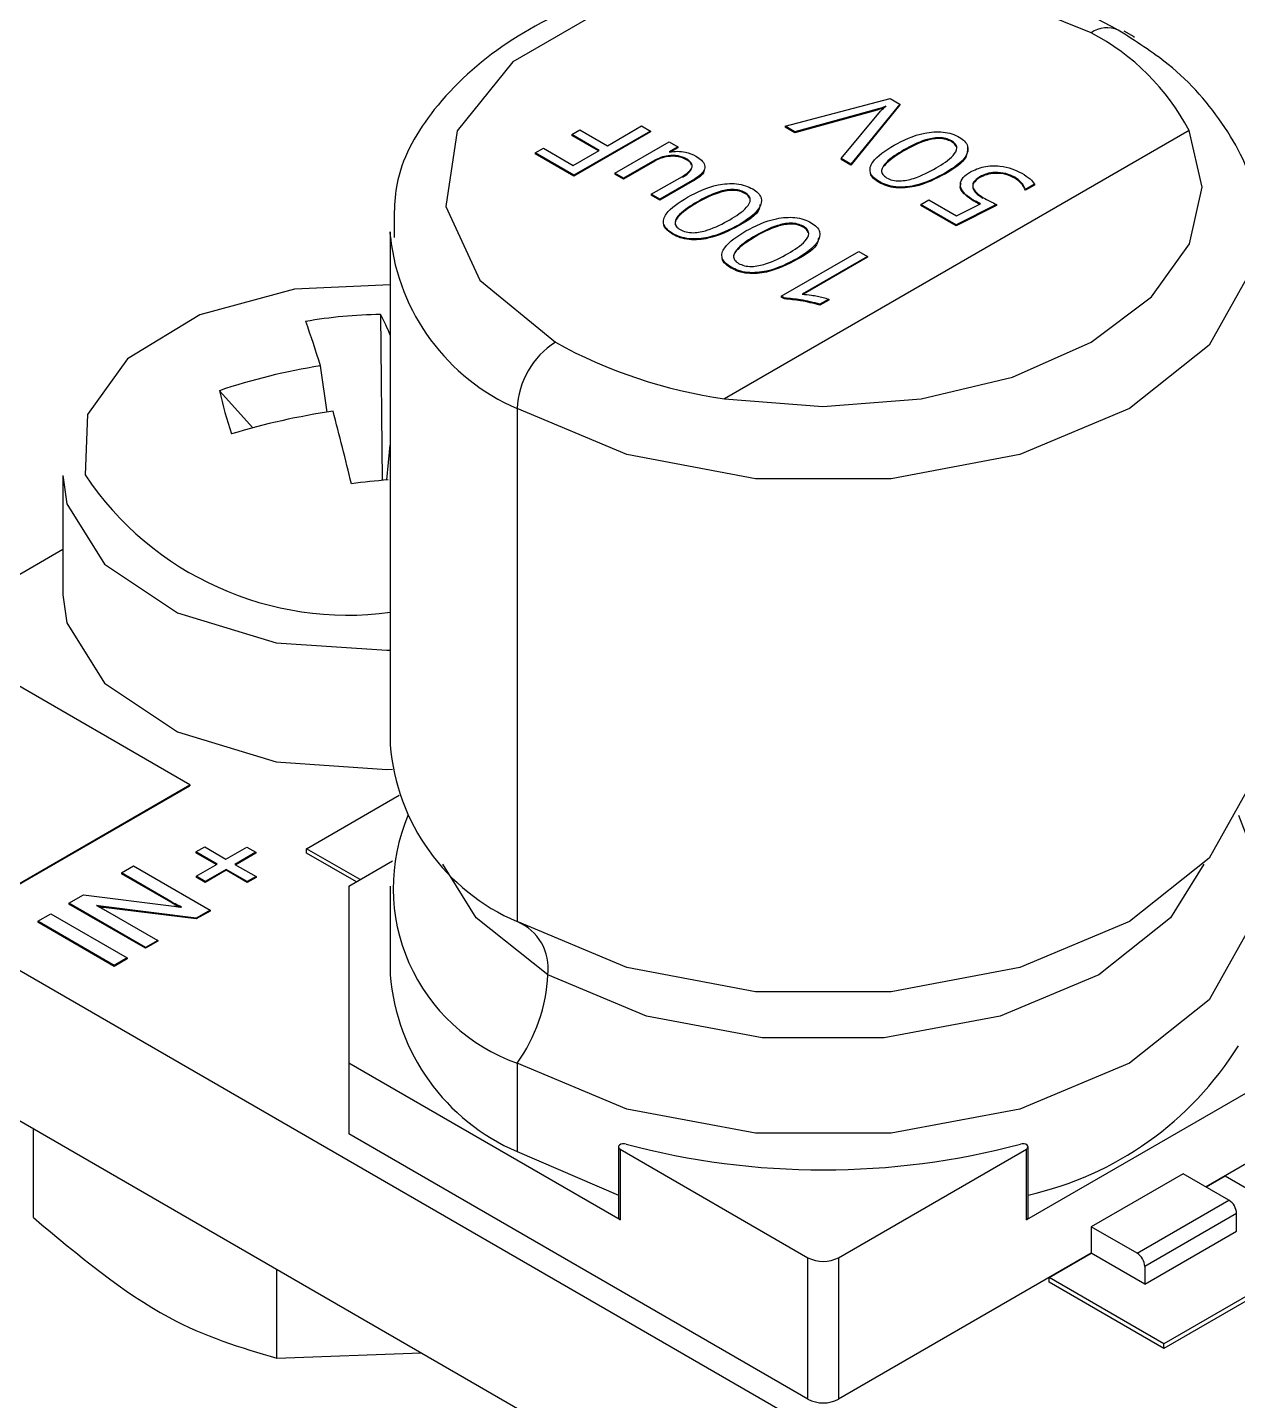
# Model space of a CAD drawing. Header units: millimetres. Extents: x 53 to 380, y 29 to 265.
# Drawn here: x 328.08 to 333.67, y 99.61 to 105.95 of the extents above; entities that cross this region are included whole.
import ezdxf

# ---------------------------------------------------------------- set-up
doc = ezdxf.new("R2010")
doc.units = ezdxf.units.MM

msp = doc.modelspace()

# ---------------------------------------------------------------- linework, layer by layer
at = {"color": 7, "linetype": 'Continuous', "lineweight": 25}
for p, q in [((333.142, 105.9334), (333.1885, 105.9065)), ((333.1885, 105.9065), (333.1885, 105.9024)), ((331.5789, 105.4928), (332.0627, 105.6217)), ((332.1081, 105.5955), (331.8821, 105.3178)), ((332.0627, 105.6217), (332.1081, 105.5955)), ((332.1081, 105.5955), (332.1081, 105.5914)), ((332.0024, 105.5714), (331.6233, 105.4672)), ((332.0024, 105.5673), (331.6233, 105.4631)), ((331.8362, 105.3443), (332.0191, 105.5623)), ((332.1081, 105.5914), (331.8821, 105.3137)), ((332.0024, 105.5714), (332.0024, 105.5673)), ((332.0433, 105.5845), (332.0424, 105.585)), ((332.0424, 105.585), (332.0424, 105.5837)), ((330.5926, 105.455), (330.6299, 105.4765)), ((330.9563, 105.4707), (330.6027, 105.2666)), ((330.9563, 105.4666), (330.6027, 105.2625)), ((330.6299, 105.4765), (330.7569, 105.4032)), ((330.7569, 105.4032), (330.9151, 105.4945)), ((330.9151, 105.4945), (330.9563, 105.4707)), ((330.9563, 105.4707), (330.9563, 105.4666)), ((333.4438, 105.4733), (331.2984, 104.2348)), ((331.6233, 105.4672), (331.5789, 105.4928)), ((331.5789, 105.4928), (331.5789, 105.4887)), ((331.6233, 105.4631), (331.5789, 105.4887)), ((331.6233, 105.4672), (331.6233, 105.4631)), ((330.7197, 105.3817), (330.5926, 105.455)), ((330.5926, 105.455), (330.5926, 105.4509)), ((330.7162, 105.3796), (330.5926, 105.4509)), ((330.7911, 105.276), (331.0424, 105.421)), ((331.0424, 105.421), (331.0826, 105.3977)), ((332.3458, 105.426), (332.3458, 105.422)), ((330.4241, 105.3697), (330.4614, 105.3912)), ((330.4241, 105.3697), (330.4241, 105.3656)), ((330.6027, 105.2666), (330.4241, 105.3697)), ((330.6027, 105.2625), (330.4241, 105.3656)), ((330.4614, 105.3912), (330.5987, 105.3119)), ((330.5987, 105.3119), (330.7197, 105.3817)), ((331.0826, 105.3977), (331.0429, 105.3748)), ((331.0429, 105.3748), (331.0439, 105.3743)), ((331.0826, 105.3937), (331.0499, 105.3748)), ((331.0826, 105.3977), (331.0826, 105.3937)), ((331.1222, 105.3427), (331.1222, 105.3386)), ((331.8821, 105.3178), (331.8362, 105.3443)), ((331.8362, 105.3443), (331.8362, 105.3402)), ((331.8821, 105.3137), (331.8362, 105.3402)), ((332.1265, 105.3836), (332.1265, 105.3795)), ((330.9762, 105.3363), (330.8314, 105.2527)), ((330.9762, 105.3322), (330.8314, 105.2486)), ((330.9762, 105.3363), (330.9762, 105.3322)), ((331.8821, 105.3178), (331.8821, 105.3137)), ((332.319, 105.2777), (332.319, 105.2736)), ((330.6027, 105.2666), (330.6027, 105.2625)), ((330.8314, 105.2527), (330.7911, 105.276)), ((330.7911, 105.276), (330.7911, 105.2719)), ((330.8314, 105.2486), (330.7911, 105.2719)), ((330.8314, 105.2527), (330.8314, 105.2486)), ((330.9597, 105.1787), (331.1035, 105.2617)), ((331.1491, 105.2419), (330.9997, 105.1556)), ((331.1491, 105.2378), (330.9997, 105.1515)), ((331.1491, 105.2419), (331.1491, 105.2378)), ((332.0121, 105.2373), (332.0121, 105.2333)), ((332.4768, 105.2598), (332.4768, 105.2557)), ((332.6382, 105.2573), (332.6382, 105.2532)), ((332.7298, 105.2255), (332.6883, 105.2015)), ((332.7298, 105.2214), (332.6883, 105.1974)), ((332.7298, 105.2255), (332.7298, 105.2214)), ((330.9997, 105.1556), (330.9597, 105.1787)), ((330.9597, 105.1787), (330.9597, 105.1746)), ((330.9997, 105.1515), (330.9597, 105.1746)), ((330.9997, 105.1556), (330.9997, 105.1515)), ((331.392, 105.1869), (331.392, 105.1829)), ((332.2046, 105.1316), (332.2418, 105.1531)), ((332.2418, 105.1531), (332.3697, 105.0793)), ((332.4467, 105.153), (332.4467, 105.1489)), ((332.6883, 105.2015), (332.6883, 105.1974)), ((331.1727, 105.1445), (331.1727, 105.1404)), ((332.3673, 105.0377), (332.2046, 105.1316)), ((332.2046, 105.1316), (332.2046, 105.1275)), ((332.3673, 105.0336), (332.2046, 105.1275)), ((332.5544, 105.1319), (332.3673, 105.0377)), ((332.5544, 105.1278), (332.3673, 105.0336)), ((332.3697, 105.0793), (332.4804, 105.135)), ((332.5544, 105.1319), (332.5544, 105.1278)), ((331.3652, 105.0386), (331.3652, 105.0345)), ((331.6618, 105.0312), (331.6618, 105.0271)), ((332.3673, 105.0377), (332.3673, 105.0336)), ((329.7542, 105.006), (329.7542, 102.638)), ((329.7547, 104.9827), (329.7542, 105.006)), ((331.0583, 104.9982), (331.0583, 104.9941)), ((331.4425, 104.9887), (331.4425, 104.9847)), ((331.5598, 104.7087), (331.918, 104.9155)), ((331.918, 104.9155), (331.9583, 104.8922)), ((331.3281, 104.8425), (331.3281, 104.8384)), ((331.635, 104.8828), (331.635, 104.8788)), ((331.9583, 104.8922), (331.6561, 104.7178)), ((331.9583, 104.8882), (331.6621, 104.7172)), ((331.9583, 104.8922), (331.9583, 104.8882)), ((331.5751, 104.6999), (331.5598, 104.7087)), ((331.5598, 104.7087), (331.5598, 104.7046)), ((331.5751, 104.6958), (331.5598, 104.7046)), ((331.5751, 104.6999), (331.5751, 104.6958)), ((331.7792, 104.6948), (331.7385, 104.6713)), ((331.7792, 104.6908), (331.7385, 104.6673)), ((331.7385, 104.6713), (331.7385, 104.6673)), ((331.7792, 104.6948), (331.7792, 104.6908)), ((329.709, 104.6243), (329.7163, 103.8582)), ((329.4311, 104.3871), (329.4608, 104.1734)), ((328.965, 104.2724), (329.119, 104.1006)), ((330.34, 104.1896), (330.34, 101.8216)), ((329.7385, 103.8604), (329.7542, 104.021)), ((328.2418, 103.8805), (328.2418, 103.3307)), ((328.2418, 103.5389), (327.5947, 103.1654)), ((328.8286, 102.4531), (327.5912, 103.1674)), ((327.6972, 101.8), (328.8286, 102.4531)), ((327.6972, 101.7959), (328.8286, 102.449)), ((328.8286, 102.4531), (328.8286, 102.449)), ((329.3678, 102.1582), (329.7954, 102.405)), ((328.8565, 102.143), (328.897, 102.1664)), ((328.9542, 102.0866), (328.8565, 102.143)), ((328.8565, 102.143), (328.8565, 102.1389)), ((328.9506, 102.0845), (328.8565, 102.1389)), ((328.897, 102.1664), (328.9947, 102.11)), ((328.9947, 102.11), (329.0916, 102.1659)), ((329.1334, 102.1417), (329.0365, 102.0858)), ((329.1334, 102.1376), (329.0401, 102.0838)), ((329.0916, 102.1659), (329.1334, 102.1417)), ((329.1334, 102.1417), (329.1334, 102.1376)), ((329.6152, 102.0153), (329.3678, 102.1582)), ((329.3678, 102.1377), (329.3678, 102.1582)), ((329.5975, 102.0051), (329.3678, 102.1377)), ((328.5122, 102.0463), (328.5683, 102.0787)), ((328.74, 101.9148), (328.5122, 102.0463)), ((328.5122, 102.0463), (328.5122, 102.0422)), ((328.5683, 102.0787), (328.9219, 101.8746)), ((328.8573, 102.0307), (328.9542, 102.0866)), ((328.996, 102.0624), (328.8991, 102.0065)), ((328.996, 102.0583), (328.8991, 102.0024)), ((329.0937, 102.006), (328.996, 102.0624)), ((328.996, 102.0624), (328.996, 102.0583)), ((329.0937, 102.0019), (328.996, 102.0583)), ((329.0365, 102.0858), (329.1342, 102.0294)), ((329.5622, 101.9847), (329.7645, 102.1015)), ((328.74, 101.9107), (328.5122, 102.0422)), ((328.8991, 102.0065), (328.8573, 102.0307)), ((328.8573, 102.0307), (328.8573, 102.0266)), ((328.8991, 102.0024), (328.8573, 102.0266)), ((328.8991, 102.0065), (328.8991, 102.0024)), ((329.1342, 102.0294), (329.0937, 102.006)), ((329.1342, 102.0253), (329.0937, 102.0019)), ((329.0937, 102.006), (329.0937, 102.0019)), ((329.1342, 102.0294), (329.1342, 102.0253)), ((329.5622, 101.9847), (329.5622, 101.1683)), ((329.7542, 101.9848), (329.7542, 101.5765)), ((328.27, 101.9065), (328.338, 101.9457)), ((328.338, 101.9457), (328.7541, 101.8931)), ((328.1256, 101.8231), (328.1857, 101.8578)), ((328.1857, 101.8578), (328.5393, 101.6537)), ((328.6236, 101.7024), (328.27, 101.9065)), ((328.27, 101.9065), (328.27, 101.9024)), ((328.6236, 101.6983), (328.27, 101.9024)), ((328.3992, 101.8965), (328.3977, 101.8957)), ((328.3992, 101.8965), (328.3992, 101.895)), ((328.8582, 101.8378), (328.4302, 101.8908)), ((328.4302, 101.8908), (328.4302, 101.8867)), ((328.8582, 101.8337), (328.4302, 101.8867)), ((328.4483, 101.8688), (328.6801, 101.735)), ((328.74, 101.9148), (328.74, 101.9107)), ((328.7891, 101.8882), (328.79, 101.8887)), ((328.9219, 101.8746), (328.8582, 101.8378)), ((328.9219, 101.8705), (328.8582, 101.8337)), ((328.9219, 101.8746), (328.9219, 101.8705)), ((326.4598, 101.8162), (333.9728, 97.479)), ((327.6972, 101.7959), (332.7354, 98.8874)), ((328.1256, 101.8231), (328.1256, 101.819)), ((328.4792, 101.619), (328.1256, 101.8231)), ((328.4792, 101.6149), (328.1256, 101.819)), ((328.8582, 101.8378), (328.8582, 101.8337)), ((328.6801, 101.735), (328.6236, 101.7024)), ((328.6801, 101.7309), (328.6236, 101.6983)), ((328.6801, 101.735), (328.6801, 101.7309)), ((328.6236, 101.7024), (328.6236, 101.6983)), ((328.5393, 101.6537), (328.4792, 101.619)), ((328.5393, 101.6496), (328.4792, 101.6149)), ((328.4792, 101.619), (328.4792, 101.6149)), ((328.5393, 101.6537), (328.5393, 101.6496)), ((329.5622, 101.1683), (329.5622, 100.8417)), ((330.8155, 100.4448), (329.5622, 101.1683)), ((330.34, 101.1684), (330.34, 100.7601)), ((334.5827, 101.2091), (333.522, 100.5968)), ((333.7146, 101.0346), (332.693, 100.4448)), ((328.1059, 100.455), (328.1059, 100.8659)), ((331.6835, 99.6171), (329.5622, 100.8417)), ((330.8082, 100.7816), (330.8082, 100.455)), ((332.7003, 100.455), (332.7003, 100.7816)), ((330.34, 100.7601), (330.8082, 100.5593)), ((330.8155, 100.7714), (331.6835, 100.2703)), ((330.8155, 100.7714), (330.8155, 100.4448)), ((331.825, 100.2703), (332.693, 100.7714)), ((332.693, 100.4448), (332.693, 100.7714)), ((333.4159, 100.658), (332.9917, 100.4131)), ((333.6281, 100.5356), (333.4159, 100.658)), ((333.522, 100.5968), (333.6104, 100.6478)), ((333.6104, 100.6478), (334.1407, 100.3416)), ((333.2038, 100.2906), (333.6281, 100.5356)), ((333.6634, 100.4743), (333.2392, 100.2294)), ((333.6634, 100.3927), (333.6634, 100.4743)), ((332.9917, 100.4131), (332.9917, 100.2906)), ((333.2038, 100.2906), (332.9917, 100.4131)), ((333.2392, 100.1478), (333.6634, 100.3927)), ((334.1407, 100.3416), (333.3276, 99.8722)), ((331.6835, 99.6171), (331.6835, 100.2703)), ((332.9917, 100.2906), (331.825, 99.6171)), ((331.825, 100.2703), (331.825, 99.6171)), ((332.7972, 100.1784), (332.9917, 100.2906)), ((333.2392, 100.1478), (332.9917, 100.2906)), ((334.1407, 100.3212), (333.3276, 99.8518)), ((329.2302, 99.806), (329.2302, 100.2168)), ((333.2392, 100.2294), (333.2392, 100.1478)), ((333.3276, 99.8722), (332.7972, 100.1784)), ((332.7972, 100.158), (332.7972, 100.1784)), ((333.3276, 99.8518), (332.7972, 100.158)), ((329.2302, 99.806), (329.8973, 99.8317)), ((333.3276, 99.8518), (333.3276, 99.8722))]:
    msp.add_line(p, q, dxfattribs=at)
at = {"color": 7, "linetype": 'Continuous', "lineweight": 25, "flags": 128}
for points in [[(332.9917, 105.9245), (332.4938, 106.1257), (331.9068, 106.2165), (331.3013, 106.186), (330.7505, 106.0377), (330.3207, 105.7896), (330.0639, 105.4716), (330.0109, 105.1221), (330.1682, 104.7832), (330.5168, 104.4958)], [(331.2984, 104.2348), (331.752, 104.1999), (332.2057, 104.2341), (332.6286, 104.335), (332.9917, 104.4958), (333.2702, 104.7054), (333.445, 104.9495), (333.5042, 105.2114), (333.4438, 105.4733)], [(328.2418, 103.8805), (328.2599, 103.7507), (328.4345, 103.4713), (328.7721, 103.2472), (329.2271, 103.1086), (329.7382, 103.0742), (329.7542, 103.0749)], [(328.2418, 103.3307), (328.2599, 103.2009), (328.4345, 102.9215), (328.7721, 102.6974), (329.2271, 102.5588), (329.7382, 102.5244), (329.7638, 102.5256)], [(333.7542, 102.638), (333.7296, 102.4574), (333.5363, 102.1139), (333.1685, 101.8216), (332.6622, 101.6093), (332.0671, 101.4977), (331.4414, 101.4977), (330.8463, 101.6093), (330.34, 101.8216)], [(333.672, 102.3126), (333.7296, 102.1654), (333.7296, 101.8042), (333.5363, 101.4606), (333.1685, 101.1684), (332.6622, 100.9561), (332.0671, 100.8444), (331.4414, 100.8444), (330.8463, 100.9561), (330.34, 101.1684)], [(330.8439, 100.7947), (330.8355, 100.796), (330.8268, 100.7956), (330.8189, 100.7935), (330.8127, 100.7899), (330.809, 100.7854), (330.8083, 100.7804), (330.8105, 100.7755), (330.8155, 100.7714)], [(332.693, 100.7714), (332.698, 100.7755), (332.7002, 100.7804), (332.6995, 100.7854), (332.6958, 100.7899), (332.6896, 100.7935), (332.6817, 100.7956), (332.673, 100.796), (332.6646, 100.7947)]]:
    msp.add_lwpolyline(points, dxfattribs=at)
at = {"color": 8, "linetype": 'Continuous', "lineweight": 25, "flags": 128}
for points in [[(333.7542, 105.006), (333.7296, 104.8254), (333.5363, 104.4818), (333.1685, 104.1896), (332.6622, 103.9773), (332.0671, 103.8656), (331.4414, 103.8656), (330.8463, 103.9773), (330.34, 104.1896)], [(329.7542, 104.7617), (329.3118, 104.7402), (328.8744, 104.6217), (328.5406, 104.4201), (328.3555, 104.1625), (328.3442, 103.8836)], [(330.4815, 101.5766), (330.1504, 101.8397), (329.9967, 102.087)], [(333.5118, 102.087), (333.3581, 101.8397), (333.027, 101.5766), (332.5714, 101.3855), (332.0358, 101.2851), (331.4727, 101.2851), (330.9371, 101.3855), (330.4815, 101.5766)]]:
    msp.add_lwpolyline(points, dxfattribs=at)
at = {"color": 8, "linetype": 'Continuous', "lineweight": 25}
for centre, radius, start, end in [((333.0649, 105.8222), 0.1258, 65.70956, 125.61537), ((330.7285, 105.0889), 0.9796, 186.22086, 246.63663), ((329.5583, 104.6982), 1.462, 213.8595, 277.70359)]:
    msp.add_arc(centre, radius, start, end, dxfattribs=at)
at = {"color": 7, "linetype": 'Continuous', "lineweight": 25}
for centre, radius, start, end in [((332.4924, 104.972), 1.0753, 27.78277, 62.33789), ((329.751, 102.3213), 2.3034, 91.04498, 99.68837), ((326.3714, 103.4889), 3.1889, 16.36084, 20.2355), ((328.8417, 104.1579), 0.9848, 22.07543, 28.26534), ((330.7238, 104.1721), 0.3842, 122.60554, 177.39446), ((331.6168, 106.4888), 2.2765, 241.10545, 261.95966), ((329.8857, 101.5353), 2.8878, 99.0582, 108.59349), ((331.0161, 104.7429), 2.1044, 192.91888, 198.56533), ((329.9895, 100.8497), 3.3655, 98.53409, 106.72098), ((316.7329, 100.7841), 13.2008, 13.39768, 14.89744), ((330.429, 96.6147), 7.2785, 95.4007, 96.74204), ((330.7225, 102.7144), 0.9713, 184.51071, 246.80937), ((330.6246, 101.9766), 0.8568, 156.99573, 250.60071), ((330.2521, 101.6075), 0.2314, 352.32622, 67.66871), ((330.7225, 101.6529), 0.9713, 184.51071, 246.80937), ((329.7323, 101.6075), 0.7498, 324.14895, 357.63854), ((332.3627, 102.0645), 1.5426, 282.6429, 328.07443), ((331.7542, 104.2191), 3.5434, 255.1128, 284.88723), ((333.5867, 100.4708), 0.0768, 2.60385, 57.39553), ((330.82, 100.4558), 0.0119, 183.79196, 247.53234), ((332.6885, 100.4558), 0.0119, 292.43973, 356.23883), ((331.7542, 100.4068), 0.1537, 242.60858, 297.39142), ((333.1624, 100.2259), 0.0768, 2.60385, 57.39553), ((331.7542, 99.7536), 0.1537, 242.60858, 297.39142)]:
    msp.add_arc(centre, radius, start, end, dxfattribs=at)
for points, knots in [([(333.1167, 105.9369), (333.0399, 105.9772), (332.819, 106.0933), (332.3833, 106.2207), (331.8238, 106.2819), (331.2568, 106.2448), (330.7275, 106.1122), (330.2723, 105.8891), (329.952, 105.5962), (329.7674, 105.2786), (329.7712, 105.069), (329.7728, 104.9787)], [0, 0, 0, 0, 0.065565, 0.188582, 0.311332, 0.434009, 0.557247, 0.681783, 0.808264, 0.917354, 1, 1, 1, 1]), ([(333.7357, 105.0333), (333.7397, 105.0707), (333.7568, 105.2285), (333.6213, 105.4961), (333.3975, 105.7578), (333.1966, 105.8859), (333.1167, 105.9369)], [0, 0, 0, 0, 0.104205, 0.439405, 0.776767, 1, 1, 1, 1]), ([(332.0424, 105.585), (332.0352, 105.5822), (332.0225, 105.577), (332.0085, 105.5731), (332.0024, 105.5714)], [0, 0, 0, 0, 0.559937, 1, 1, 1, 1]), ([(332.036, 105.5786), (332.0309, 105.5765), (332.0202, 105.5723), (332.0085, 105.569), (332.0024, 105.5673)], [0, 0, 0, 0, 0.474504, 1, 1, 1, 1]), ([(332.0191, 105.5623), (332.0231, 105.5666), (332.0303, 105.5744), (332.0393, 105.5814), (332.0433, 105.5845)], [0, 0, 0, 0, 0.5598813, 1, 1, 1, 1]), ([(332.0812, 105.4051), (332.1248, 105.4277), (332.19, 105.4616), (332.2943, 105.4704), (332.3496, 105.459), (332.3714, 105.4481), (332.3823, 105.4426)], [0, 0, 0, 0, 0.499828, 0.748951, 0.874388, 1, 1, 1, 1]), ([(332.0121, 105.2373), (332.0028, 105.2435), (331.9841, 105.2557), (331.9695, 105.2791), (331.9695, 105.3037), (331.9938, 105.3506), (332.0424, 105.3809), (332.0812, 105.4051)], [0, 0, 0, 0, 0.1253004, 0.2503458, 0.3754565, 0.5008081, 1, 1, 1, 1]), ([(332.3458, 105.426), (332.3375, 105.43), (332.3209, 105.438), (332.277, 105.4421), (332.2045, 105.4263), (332.1577, 105.4007), (332.1265, 105.3836)], [0, 0, 0, 0, 0.125001, 0.249874, 0.498964, 1, 1, 1, 1]), ([(332.3458, 105.422), (332.3375, 105.426), (332.3209, 105.4339), (332.277, 105.4381), (332.2045, 105.4222), (332.1577, 105.3966), (332.1265, 105.3795)], [0, 0, 0, 0, 0.125001, 0.249874, 0.498964, 1, 1, 1, 1]), ([(332.276, 105.3005), (332.3053, 105.3183), (332.3491, 105.345), (332.375, 105.387), (332.3664, 105.4118), (332.3527, 105.4213), (332.3458, 105.426)], [0, 0, 0, 0, 0.500951, 0.74994, 0.874888, 1, 1, 1, 1]), ([(332.3823, 105.4426), (332.3913, 105.4366), (332.4093, 105.4246), (332.4275, 105.3942), (332.4124, 105.3371), (332.3564, 105.3015), (332.319, 105.2777)], [0, 0, 0, 0, 0.12558, 0.251021, 0.500121, 1, 1, 1, 1]), ([(332.3675, 105.3979), (332.3667, 105.401), (332.3642, 105.4103), (332.3532, 105.4173), (332.3458, 105.422)], [0, 0, 0, 0, 0.336942, 1, 1, 1, 1]), ([(331.1222, 105.3427), (331.1098, 105.3482), (331.0852, 105.3591), (331.0402, 105.3587), (331.0032, 105.3503), (330.9852, 105.341), (330.9762, 105.3363)], [0, 0, 0, 0, 0.279072, 0.558399, 0.778938, 1, 1, 1, 1]), ([(331.1222, 105.3386), (331.1098, 105.3441), (331.0852, 105.355), (331.0402, 105.3546), (331.0032, 105.3462), (330.9852, 105.3369), (330.9762, 105.3322)], [0, 0, 0, 0, 0.279072, 0.558399, 0.778938, 1, 1, 1, 1]), ([(331.0439, 105.3743), (331.0561, 105.3757), (331.0804, 105.3786), (331.1255, 105.3741), (331.1505, 105.3623), (331.1658, 105.3551)], [0, 0, 0, 0, 0.28077, 0.561058, 1, 1, 1, 1]), ([(331.1035, 105.2617), (331.1137, 105.2681), (331.1342, 105.2808), (331.1516, 105.3038), (331.1457, 105.3271), (331.13, 105.3375), (331.1222, 105.3427)], [0, 0, 0, 0, 0.281278, 0.560727, 0.779759, 1, 1, 1, 1]), ([(331.1658, 105.3551), (331.1752, 105.3491), (331.194, 105.337), (331.2091, 105.3136), (331.2036, 105.2775), (331.1716, 105.2565), (331.1491, 105.2419)], [0, 0, 0, 0, 0.187622, 0.374604, 0.56136, 1, 1, 1, 1]), ([(332.1265, 105.3795), (332.0971, 105.3613), (332.053, 105.334), (332.0198, 105.2933), (332.0256, 105.2767), (332.0271, 105.2724)], [0, 0, 0, 0, 0.599476, 0.897736, 1, 1, 1, 1]), ([(332.1265, 105.3836), (332.0964, 105.3653), (332.0512, 105.3378), (332.0208, 105.2959), (332.0257, 105.2699), (332.0397, 105.26), (332.0466, 105.255)], [0, 0, 0, 0, 0.50109, 0.750399, 0.875146, 1, 1, 1, 1]), ([(332.4205, 105.3961), (332.4196, 105.3806), (332.417, 105.333), (332.3585, 105.2975), (332.319, 105.2736)], [0, 0, 0, 0, 0.326054, 1, 1, 1, 1]), ([(331.1035, 105.2576), (331.1142, 105.2639), (331.1344, 105.2758), (331.1425, 105.2918), (331.1464, 105.2992)], [0, 0, 0, 0, 0.531063, 1, 1, 1, 1]), ([(331.1453, 105.3126), (331.1448, 105.3158), (331.1433, 105.3259), (331.1307, 105.3335), (331.1222, 105.3386)], [0, 0, 0, 0, 0.318344, 1, 1, 1, 1]), ([(331.2037, 105.2921), (331.2035, 105.2898), (331.2017, 105.2685), (331.1739, 105.2522), (331.1491, 105.2378)], [0, 0, 0, 0, 0.1083723, 1, 1, 1, 1]), ([(332.319, 105.2777), (332.2745, 105.2544), (332.2189, 105.2252), (332.133, 105.2115), (332.0882, 105.2117), (332.0456, 105.2205), (332.0233, 105.2317), (332.0121, 105.2373)], [0, 0, 0, 0, 0.498989, 0.624389, 0.74959, 0.874717, 1, 1, 1, 1]), ([(332.0466, 105.255), (332.0554, 105.2508), (332.0729, 105.2425), (332.1189, 105.2387), (332.1944, 105.2558), (332.2433, 105.2826), (332.276, 105.3005)], [0, 0, 0, 0, 0.124965, 0.249796, 0.49895, 1, 1, 1, 1]), ([(332.4467, 105.153), (332.431, 105.1633), (332.3998, 105.184), (332.3818, 105.2224), (332.397, 105.2578), (332.4214, 105.2742), (332.4336, 105.2824)], [0, 0, 0, 0, 0.280687, 0.559831, 0.779533, 1, 1, 1, 1]), ([(332.4336, 105.2824), (332.4533, 105.2916), (332.4928, 105.3098), (332.5662, 105.312), (332.6269, 105.2984), (332.6565, 105.2833), (332.6712, 105.2758)], [0, 0, 0, 0, 0.279582, 0.558447, 0.779024, 1, 1, 1, 1]), ([(332.6382, 105.2573), (332.6251, 105.2636), (332.5991, 105.2764), (332.5506, 105.2816), (332.5074, 105.2749), (332.487, 105.2648), (332.4768, 105.2598)], [0, 0, 0, 0, 0.280262, 0.559378, 0.779448, 1, 1, 1, 1]), ([(332.6382, 105.2532), (332.6251, 105.2596), (332.5991, 105.2723), (332.5506, 105.2776), (332.5074, 105.2708), (332.487, 105.2607), (332.4768, 105.2557)], [0, 0, 0, 0, 0.280262, 0.559378, 0.779448, 1, 1, 1, 1]), ([(331.1274, 105.166), (331.1709, 105.1886), (331.2361, 105.2225), (331.3405, 105.2313), (331.3957, 105.2199), (331.4176, 105.2089), (331.4285, 105.2035)], [0, 0, 0, 0, 0.499828, 0.748953, 0.874383, 1, 1, 1, 1]), ([(332.0121, 105.2333), (332.0031, 105.2394), (331.9851, 105.2516), (331.972, 105.2673), (331.9719, 105.2756), (331.9719, 105.2758)], [0, 0, 0, 0, 0.494173, 0.987341, 1, 1, 1, 1]), ([(332.319, 105.2736), (332.2745, 105.2503), (332.2189, 105.2212), (332.133, 105.2074), (332.0882, 105.2076), (332.0456, 105.2164), (332.0233, 105.2276), (332.0121, 105.2333)], [0, 0, 0, 0, 0.498989, 0.624389, 0.74959, 0.874717, 1, 1, 1, 1]), ([(332.4467, 105.1489), (332.4315, 105.1592), (332.4012, 105.1797), (332.3816, 105.2112), (332.3897, 105.2273), (332.3912, 105.2303)], [0, 0, 0, 0, 0.449923, 0.897371, 1, 1, 1, 1]), ([(332.4768, 105.2598), (332.4656, 105.2518), (332.4431, 105.2359), (332.4434, 105.197), (332.4734, 105.1768), (332.4918, 105.1645)], [0, 0, 0, 0, 0.280549, 0.560025, 1, 1, 1, 1]), ([(332.4768, 105.2557), (332.4656, 105.2477), (332.4431, 105.2318), (332.4434, 105.1929), (332.4734, 105.1728), (332.4918, 105.1605)], [0, 0, 0, 0, 0.280549, 0.560025, 1, 1, 1, 1]), ([(332.6883, 105.2015), (332.6827, 105.2131), (332.6729, 105.2338), (332.6488, 105.2501), (332.6382, 105.2573)], [0, 0, 0, 0, 0.5598961, 1, 1, 1, 1]), ([(332.6883, 105.1974), (332.6827, 105.209), (332.6729, 105.2298), (332.6488, 105.246), (332.6382, 105.2532)], [0, 0, 0, 0, 0.5598961, 1, 1, 1, 1]), ([(332.6712, 105.2758), (332.6853, 105.2675), (332.7103, 105.2528), (332.7238, 105.2338), (332.7298, 105.2255)], [0, 0, 0, 0, 0.560845, 1, 1, 1, 1]), ([(331.0583, 104.9982), (331.0489, 105.0043), (331.0303, 105.0165), (331.0156, 105.0399), (331.0156, 105.0646), (331.0399, 105.1115), (331.0886, 105.1418), (331.1274, 105.166)], [0, 0, 0, 0, 0.1253055, 0.2503493, 0.3754615, 0.5008127, 1, 1, 1, 1]), ([(331.392, 105.1869), (331.3837, 105.1909), (331.367, 105.1989), (331.3232, 105.203), (331.2506, 105.1872), (331.2039, 105.1616), (331.1727, 105.1445)], [0, 0, 0, 0, 0.125008, 0.249881, 0.498964, 1, 1, 1, 1]), ([(331.392, 105.1829), (331.3837, 105.1868), (331.367, 105.1948), (331.3232, 105.1989), (331.2506, 105.1831), (331.2039, 105.1575), (331.1727, 105.1404)], [0, 0, 0, 0, 0.125008, 0.249881, 0.498964, 1, 1, 1, 1]), ([(331.3221, 105.0613), (331.3514, 105.0792), (331.3953, 105.1059), (331.4211, 105.1479), (331.4126, 105.1727), (331.3989, 105.1822), (331.392, 105.1869)], [0, 0, 0, 0, 0.500953, 0.749942, 0.874894, 1, 1, 1, 1]), ([(331.4285, 105.2035), (331.4375, 105.1975), (331.4555, 105.1855), (331.4737, 105.1551), (331.4586, 105.098), (331.4026, 105.0624), (331.3652, 105.0386)], [0, 0, 0, 0, 0.125581, 0.251016, 0.500118, 1, 1, 1, 1]), ([(331.4137, 105.1588), (331.4129, 105.1619), (331.4104, 105.1711), (331.3993, 105.1782), (331.392, 105.1829)], [0, 0, 0, 0, 0.3369469, 1, 1, 1, 1]), ([(332.4804, 105.135), (332.474, 105.1382), (332.4625, 105.1441), (332.4515, 105.1503), (332.4467, 105.153)], [0, 0, 0, 0, 0.559991, 1, 1, 1, 1]), ([(332.4918, 105.1645), (332.5031, 105.1582), (332.5234, 105.1469), (332.5449, 105.1365), (332.5544, 105.1319)], [0, 0, 0, 0, 0.560017, 1, 1, 1, 1]), ([(331.1727, 105.1445), (331.1425, 105.1262), (331.0974, 105.0987), (331.067, 105.0568), (331.0719, 105.0308), (331.0858, 105.0209), (331.0928, 105.0159)], [0, 0, 0, 0, 0.501085, 0.750394, 0.87514, 1, 1, 1, 1]), ([(331.1727, 105.1404), (331.1432, 105.1222), (331.0992, 105.0949), (331.066, 105.0542), (331.0718, 105.0376), (331.0733, 105.0333)], [0, 0, 0, 0, 0.599476, 0.897737, 1, 1, 1, 1]), ([(331.462, 105.1324), (331.4612, 105.1254), (331.4569, 105.0868), (331.4065, 105.058), (331.3652, 105.0345)], [0, 0, 0, 0, 0.180952, 1, 1, 1, 1]), ([(332.4764, 105.133), (332.4713, 105.1356), (332.4612, 105.1407), (332.4515, 105.1462), (332.4467, 105.1489)], [0, 0, 0, 0, 0.501676, 1, 1, 1, 1]), ([(331.0583, 104.9941), (331.0493, 105.0003), (331.0313, 105.0125), (331.0181, 105.0282), (331.0181, 105.0365), (331.0181, 105.0367)], [0, 0, 0, 0, 0.494183, 0.987334, 1, 1, 1, 1]), ([(331.3652, 105.0386), (331.3207, 105.0153), (331.2651, 104.9861), (331.1792, 104.9724), (331.1344, 104.9726), (331.0918, 104.9814), (331.0694, 104.9926), (331.0583, 104.9982)], [0, 0, 0, 0, 0.498991, 0.624393, 0.749594, 0.874722, 1, 1, 1, 1]), ([(331.3652, 105.0345), (331.3207, 105.0112), (331.2651, 104.982), (331.1792, 104.9683), (331.1344, 104.9685), (331.0918, 104.9773), (331.0694, 104.9885), (331.0583, 104.9941)], [0, 0, 0, 0, 0.498991, 0.624393, 0.749594, 0.874722, 1, 1, 1, 1]), ([(331.0928, 105.0159), (331.1015, 105.0117), (331.119, 105.0034), (331.1651, 104.9996), (331.2405, 105.0167), (331.2895, 105.0435), (331.3221, 105.0613)], [0, 0, 0, 0, 0.124965, 0.249793, 0.498946, 1, 1, 1, 1]), ([(331.3972, 105.0102), (331.4407, 105.0328), (331.5059, 105.0667), (331.6103, 105.0755), (331.6655, 105.0641), (331.6874, 105.0532), (331.6983, 105.0477)], [0, 0, 0, 0, 0.49983, 0.748952, 0.874388, 1, 1, 1, 1]), ([(331.6618, 105.0312), (331.6535, 105.0352), (331.6368, 105.0432), (331.593, 105.0473), (331.5204, 105.0314), (331.4737, 105.0058), (331.4425, 104.9887)], [0, 0, 0, 0, 0.125001, 0.249875, 0.498962, 1, 1, 1, 1]), ([(331.6618, 105.0271), (331.6535, 105.0311), (331.6368, 105.0391), (331.593, 105.0432), (331.5204, 105.0273), (331.4737, 105.0018), (331.4425, 104.9847)], [0, 0, 0, 0, 0.125001, 0.249875, 0.498962, 1, 1, 1, 1]), ([(331.592, 104.9056), (331.6213, 104.9234), (331.6651, 104.9502), (331.691, 104.9921), (331.6824, 105.017), (331.6687, 105.0264), (331.6618, 105.0312)], [0, 0, 0, 0, 0.500951, 0.749942, 0.874887, 1, 1, 1, 1]), ([(331.6983, 105.0477), (331.7073, 105.0417), (331.7253, 105.0297), (331.7435, 104.9993), (331.7284, 104.9422), (331.6724, 104.9066), (331.635, 104.8828)], [0, 0, 0, 0, 0.12558, 0.25102, 0.500121, 1, 1, 1, 1]), ([(331.6835, 105.0031), (331.6827, 105.0062), (331.6802, 105.0154), (331.6691, 105.0224), (331.6618, 105.0271)], [0, 0, 0, 0, 0.336934, 1, 1, 1, 1]), ([(331.3281, 104.8425), (331.3188, 104.8486), (331.3001, 104.8608), (331.2854, 104.8842), (331.2854, 104.9088), (331.3098, 104.9558), (331.3584, 104.986), (331.3972, 105.0102)], [0, 0, 0, 0, 0.125301, 0.250345, 0.375458, 0.50081, 1, 1, 1, 1]), ([(331.4425, 104.9887), (331.4123, 104.9704), (331.3672, 104.943), (331.3368, 104.9011), (331.3417, 104.875), (331.3556, 104.8651), (331.3626, 104.8601)], [0, 0, 0, 0, 0.501087, 0.7504, 0.875146, 1, 1, 1, 1]), ([(331.4425, 104.9847), (331.4131, 104.9664), (331.369, 104.9392), (331.3358, 104.8985), (331.3416, 104.8818), (331.3431, 104.8776)], [0, 0, 0, 0, 0.599474, 0.897738, 1, 1, 1, 1]), ([(331.7318, 104.9766), (331.7311, 104.9696), (331.7267, 104.931), (331.6763, 104.9023), (331.635, 104.8788)], [0, 0, 0, 0, 0.180952, 1, 1, 1, 1]), ([(331.3626, 104.8601), (331.3714, 104.856), (331.3888, 104.8476), (331.4349, 104.8438), (331.5104, 104.8609), (331.5593, 104.8877), (331.592, 104.9056)], [0, 0, 0, 0, 0.124964, 0.249797, 0.498949, 1, 1, 1, 1]), ([(331.3281, 104.8384), (331.3191, 104.8445), (331.3011, 104.8567), (331.288, 104.8724), (331.2879, 104.8807), (331.2879, 104.8809)], [0, 0, 0, 0, 0.494172, 0.987333, 1, 1, 1, 1]), ([(331.635, 104.8828), (331.5905, 104.8595), (331.5349, 104.8304), (331.449, 104.8166), (331.4042, 104.8168), (331.3616, 104.8256), (331.3393, 104.8369), (331.3281, 104.8425)], [0, 0, 0, 0, 0.498989, 0.624389, 0.74959, 0.874717, 1, 1, 1, 1]), ([(331.635, 104.8788), (331.5905, 104.8554), (331.5349, 104.8263), (331.449, 104.8125), (331.4042, 104.8127), (331.3616, 104.8215), (331.3393, 104.8328), (331.3281, 104.8384)], [0, 0, 0, 0, 0.498989, 0.624389, 0.74959, 0.874717, 1, 1, 1, 1]), ([(331.6561, 104.7178), (331.6707, 104.7166), (331.6949, 104.7148), (331.7271, 104.7086), (331.754, 104.7028), (331.7708, 104.6975), (331.7792, 104.6948)], [0, 0, 0, 0, 0.339532, 0.55969, 0.779886, 1, 1, 1, 1]), ([(331.7385, 104.6713), (331.7092, 104.6791), (331.6569, 104.693), (331.6001, 104.6978), (331.5751, 104.6999)], [0, 0, 0, 0, 0.559836, 1, 1, 1, 1]), ([(331.7385, 104.6673), (331.7092, 104.675), (331.6569, 104.6889), (331.6001, 104.6937), (331.5751, 104.6958)], [0, 0, 0, 0, 0.559836, 1, 1, 1, 1]), ([(328.3977, 101.8957), (328.4075, 101.8909), (328.4249, 101.8823), (328.4411, 101.8729), (328.4483, 101.8688)], [0, 0, 0, 0, 0.559837, 1, 1, 1, 1]), ([(328.4302, 101.8908), (328.4243, 101.8916), (328.4137, 101.8931), (328.4036, 101.8955), (328.3992, 101.8965)], [0, 0, 0, 0, 0.559889, 1, 1, 1, 1]), ([(328.4302, 101.8867), (328.4243, 101.8875), (328.4167, 101.8886), (328.4095, 101.8902), (328.4079, 101.8906)], [0, 0, 0, 0, 0.783022, 1, 1, 1, 1]), ([(328.79, 101.8887), (328.7803, 101.8933), (328.763, 101.9016), (328.747, 101.9108), (328.74, 101.9148)], [0, 0, 0, 0, 0.559829, 1, 1, 1, 1]), ([(328.7801, 101.8895), (328.7737, 101.8926), (328.7598, 101.8993), (328.747, 101.9067), (328.74, 101.9107)], [0, 0, 0, 0, 0.453296, 1, 1, 1, 1]), ([(328.7541, 101.8931), (328.7607, 101.8923), (328.7724, 101.8908), (328.784, 101.889), (328.7891, 101.8882)], [0, 0, 0, 0, 0.559998, 1, 1, 1, 1]), ([(328.1059, 100.455), (328.3145, 100.281), (328.6907, 99.9672), (329.0639, 99.8557), (329.2302, 99.806)], [0, 0, 0, 0, 0.554465, 1, 1, 1, 1])]:
    msp.add_open_spline(points, degree=3, knots=knots, dxfattribs=at)

doc.saveas('drawing.dxf')
